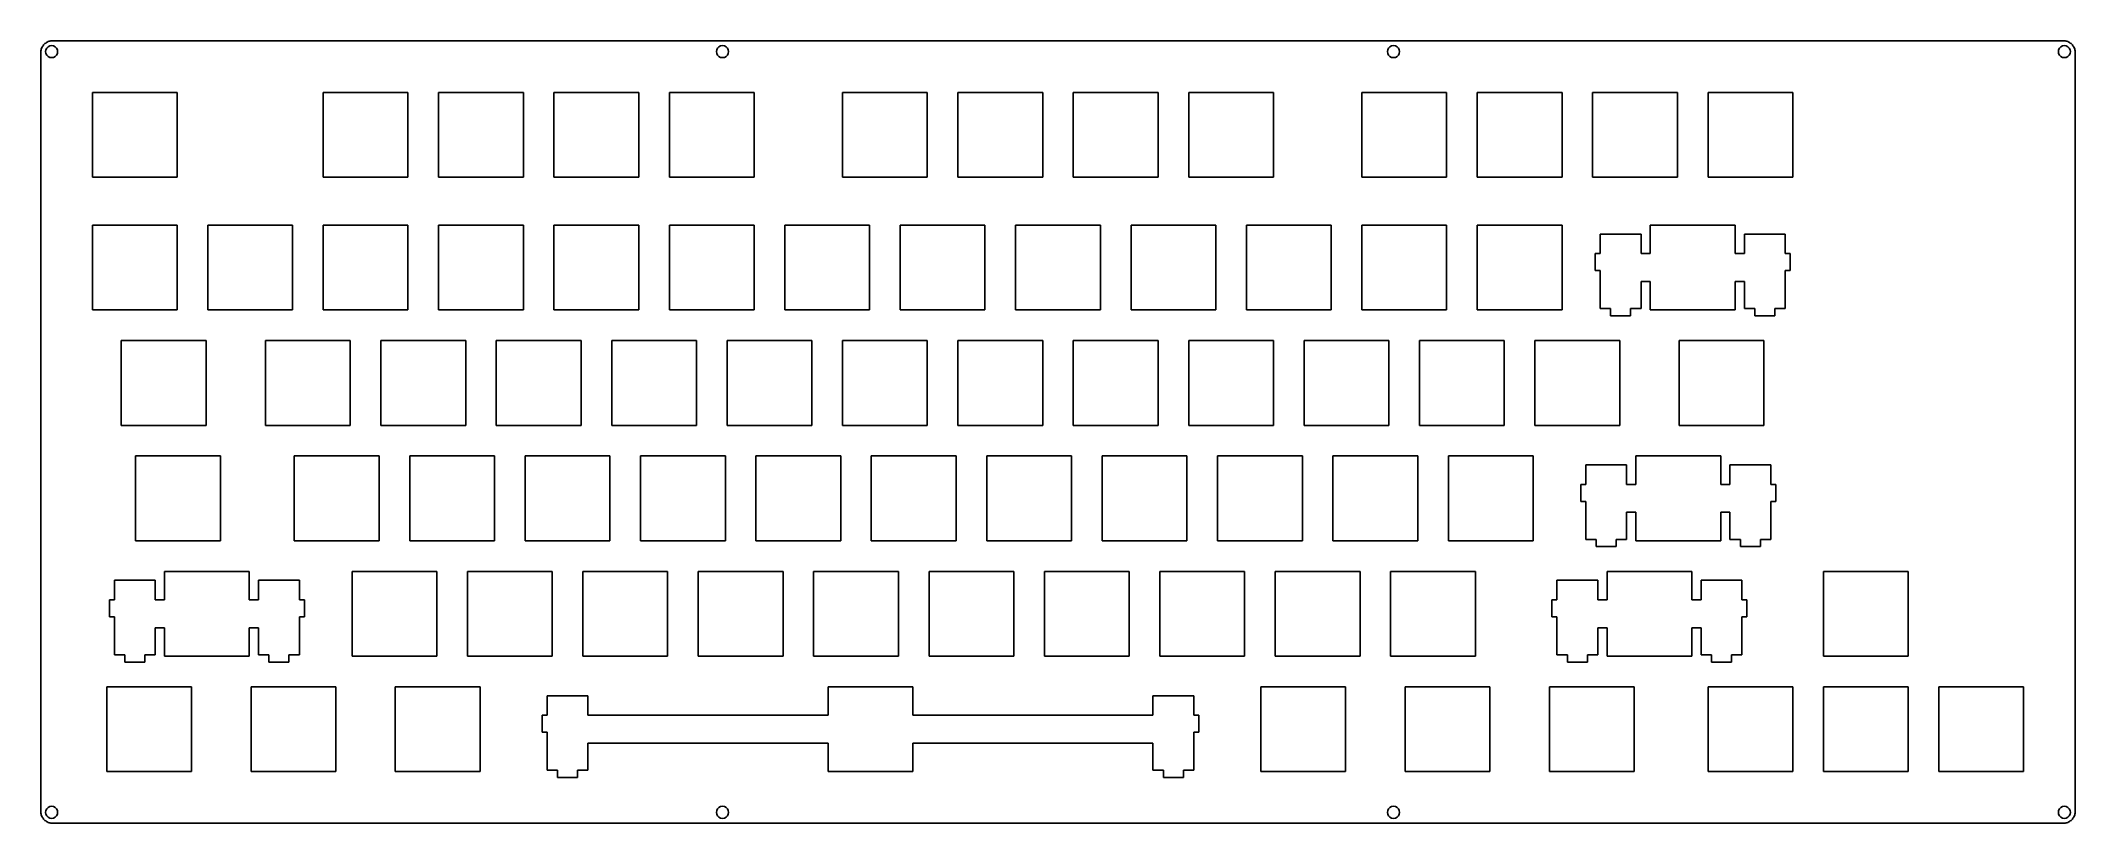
# Model space of a CAD drawing. Extents: x 0 to 336, y 0 to 129.
import ezdxf

# ---------------------------------------------------------------- set-up
doc = ezdxf.new("R2010")
doc.units = 0
doc.layers.get('0').update_dxf_attribs({"linetype": 'CONTINUOUS'})

msp = doc.modelspace()

# ---------------------------------------------------------------- linework, layer by layer
at = {"color": 0}
for p, q in [((0.101975, 127.531), (0.119889, 127.688)), ((0.119889, 127.688), (0.150206, 127.841)), ((0.150206, 127.841), (0.192925, 127.993)), ((0.192925, 127.993), (0.248047, 128.139)), ((0.248047, 128.139), (0.312815, 128.282)), ((0.312815, 128.282), (0.389985, 128.419)), ((0.389985, 128.419), (0.4768, 128.55)), ((0.4768, 128.55), (0.574643, 128.673)), ((0.574643, 128.673), (0.680752, 128.789)), ((0.680752, 128.789), (0.796505, 128.895)), ((0.796505, 128.895), (0.919152, 128.992)), ((0.943956, 127.883), (0.895724, 127.575)), ((0.919152, 128.992), (1.05006, 129.08)), ((1.0859, 128.162), (0.943956, 127.883)), ((1.05006, 129.08), (1.18787, 129.157)), ((1.30776, 128.384), (1.0859, 128.162)), ((1.18787, 129.157), (1.32981, 129.221)), ((1.58612, 128.525), (1.30776, 128.384)), ((1.32981, 129.221), (1.47588, 129.276)), ((1.47588, 129.276), (1.62884, 129.319)), ((1.8948, 128.574), (1.58612, 128.525)), ((1.62884, 129.319), (1.7818, 129.35)), ((1.7818, 129.35), (1.9389, 129.367)), ((2.20486, 128.525), (1.8948, 128.574)), ((1.9389, 129.367), (2.096, 129.374)), ((2.096, 129.374), (333.947, 129.374)), ((2.48185, 128.384), (2.20486, 128.525)), ((2.70509, 128.162), (2.48185, 128.384)), ((2.84703, 127.883), (2.70509, 128.162)), ((2.89526, 127.575), (2.84703, 127.883)), ((111.694, 127.883), (111.646, 127.575)), ((111.836, 128.162), (111.694, 127.883)), ((112.058, 128.384), (111.836, 128.162)), ((112.336, 128.525), (112.058, 128.384)), ((112.645, 128.574), (112.336, 128.525)), ((112.955, 128.525), (112.645, 128.574)), ((113.234, 128.384), (112.955, 128.525)), ((113.454, 128.162), (113.234, 128.384)), ((113.596, 127.883), (113.454, 128.162)), ((113.646, 127.575), (113.596, 127.883)), ((222.444, 127.883), (222.396, 127.575)), ((222.586, 128.162), (222.444, 127.883)), ((222.808, 128.384), (222.586, 128.162)), ((223.086, 128.525), (222.808, 128.384)), ((223.395, 128.574), (223.086, 128.525)), ((223.704, 128.525), (223.395, 128.574)), ((223.984, 128.384), (223.704, 128.525)), ((224.204, 128.162), (223.984, 128.384)), ((224.346, 127.883), (224.204, 128.162)), ((224.396, 127.575), (224.346, 127.883)), ((333.194, 127.883), (333.146, 127.575)), ((333.337, 128.162), (333.194, 127.883)), ((333.558, 128.384), (333.337, 128.162)), ((333.837, 128.525), (333.558, 128.384)), ((334.147, 128.574), (333.837, 128.525)), ((333.947, 129.374), (334.103, 129.367)), ((334.103, 129.367), (334.258, 129.35)), ((334.456, 128.525), (334.147, 128.574)), ((334.258, 129.35), (334.413, 129.319)), ((334.413, 129.319), (334.564, 129.276)), ((334.734, 128.384), (334.456, 128.525)), ((334.564, 129.276), (334.712, 129.221)), ((334.712, 129.221), (334.853, 129.157)), ((334.955, 128.162), (334.734, 128.384)), ((334.853, 129.157), (334.99, 129.08)), ((335.098, 127.883), (334.955, 128.162)), ((334.99, 129.08), (335.121, 128.992)), ((335.147, 127.575), (335.098, 127.883)), ((335.121, 128.992), (335.245, 128.895)), ((335.245, 128.895), (335.361, 128.789)), ((335.361, 128.789), (335.467, 128.673)), ((335.467, 128.673), (335.565, 128.55)), ((335.565, 128.55), (335.651, 128.419)), ((335.651, 128.419), (335.729, 128.282)), ((335.729, 128.282), (335.793, 128.139)), ((335.793, 128.139), (335.849, 127.993)), ((335.849, 127.993), (335.89, 127.841)), ((335.89, 127.841), (335.922, 127.688)), ((335.922, 127.688), (335.94, 127.531)), ((0.095085, 127.374), (0.101975, 127.531)), ((0.095085, 2.21589), (0.095085, 127.374)), ((0.895724, 127.575), (0.943956, 127.265)), ((0.943956, 127.265), (1.0859, 126.988)), ((1.0859, 126.988), (1.30776, 126.764)), ((1.30776, 126.764), (1.58612, 126.623)), ((1.58612, 126.623), (1.8948, 126.574)), ((1.8948, 126.574), (2.20486, 126.623)), ((2.20486, 126.623), (2.48185, 126.764)), ((2.48185, 126.764), (2.70509, 126.988)), ((2.70509, 126.988), (2.84703, 127.265)), ((2.84703, 127.265), (2.89526, 127.575)), ((111.646, 127.575), (111.694, 127.265)), ((111.694, 127.265), (111.836, 126.988)), ((111.836, 126.988), (112.058, 126.764)), ((112.058, 126.764), (112.336, 126.623)), ((112.336, 126.623), (112.645, 126.574)), ((112.645, 126.574), (112.955, 126.623)), ((112.955, 126.623), (113.234, 126.764)), ((113.234, 126.764), (113.454, 126.988)), ((113.454, 126.988), (113.596, 127.265)), ((113.596, 127.265), (113.646, 127.575)), ((222.396, 127.575), (222.444, 127.265)), ((222.444, 127.265), (222.586, 126.988)), ((222.586, 126.988), (222.808, 126.764)), ((222.808, 126.764), (223.086, 126.623)), ((223.086, 126.623), (223.395, 126.574)), ((223.395, 126.574), (223.704, 126.623)), ((223.704, 126.623), (223.984, 126.764)), ((223.984, 126.764), (224.204, 126.988)), ((224.204, 126.988), (224.346, 127.265)), ((224.346, 127.265), (224.396, 127.575)), ((333.146, 127.575), (333.194, 127.265)), ((333.194, 127.265), (333.337, 126.988)), ((333.337, 126.988), (333.558, 126.764)), ((333.558, 126.764), (333.837, 126.623)), ((333.837, 126.623), (334.147, 126.574)), ((334.147, 126.574), (334.456, 126.623)), ((334.456, 126.623), (334.734, 126.764)), ((334.734, 126.764), (334.955, 126.988)), ((334.955, 126.988), (335.098, 127.265)), ((335.098, 127.265), (335.147, 127.575)), ((335.94, 127.531), (335.946, 127.374)), ((335.946, 127.374), (335.946, 2.21589)), ((8.61963, 120.85), (22.6205, 120.85)), ((8.61963, 106.849), (8.61963, 120.85)), ((22.6205, 120.85), (22.6205, 106.849)), ((46.7212, 120.85), (60.7205, 120.85)), ((46.7212, 106.849), (46.7212, 120.85)), ((60.7205, 120.85), (60.7205, 106.849)), ((65.7712, 120.85), (79.7705, 120.85)), ((65.7712, 106.849), (65.7712, 120.85)), ((79.7705, 120.85), (79.7705, 106.849)), ((84.8212, 120.85), (98.8205, 120.85)), ((84.8212, 106.849), (84.8212, 120.85)), ((98.8205, 120.85), (98.8205, 106.849)), ((103.87, 120.85), (117.869, 120.85)), ((103.87, 106.849), (103.87, 120.85)), ((117.869, 120.85), (117.869, 106.849)), ((132.446, 120.85), (146.445, 120.85)), ((132.446, 106.849), (132.446, 120.85)), ((146.445, 120.85), (146.445, 106.849)), ((151.496, 120.85), (165.495, 120.85)), ((151.496, 106.849), (151.496, 120.85)), ((165.495, 120.85), (165.495, 106.849)), ((170.546, 120.85), (184.545, 120.85)), ((170.546, 106.849), (170.546, 120.85)), ((184.545, 120.85), (184.545, 106.849)), ((189.596, 120.85), (203.595, 120.85)), ((189.596, 106.849), (189.596, 120.85)), ((203.595, 120.85), (203.595, 106.849)), ((218.171, 120.85), (232.17, 120.85)), ((218.171, 106.849), (218.171, 120.85)), ((232.17, 120.85), (232.17, 106.849)), ((237.221, 120.85), (251.22, 120.85)), ((237.221, 106.849), (237.221, 120.85)), ((251.22, 120.85), (251.22, 106.849)), ((256.271, 120.85), (270.27, 120.85)), ((256.271, 106.849), (256.271, 120.85)), ((270.27, 120.85), (270.27, 106.849)), ((275.321, 120.85), (289.32, 120.85)), ((275.321, 106.849), (275.321, 120.85)), ((289.32, 120.85), (289.32, 106.849)), ((22.6205, 106.849), (8.61963, 106.849)), ((60.7205, 106.849), (46.7212, 106.849)), ((79.7705, 106.849), (65.7712, 106.849)), ((98.8205, 106.849), (84.8212, 106.849)), ((117.869, 106.849), (103.87, 106.849)), ((146.445, 106.849), (132.446, 106.849)), ((165.495, 106.849), (151.496, 106.849)), ((184.545, 106.849), (170.546, 106.849)), ((203.595, 106.849), (189.596, 106.849)), ((232.17, 106.849), (218.171, 106.849)), ((251.22, 106.849), (237.221, 106.849)), ((270.27, 106.849), (256.271, 106.849)), ((289.32, 106.849), (275.321, 106.849)), ((8.61963, 98.9418), (22.6205, 98.9418)), ((8.61963, 84.9422), (8.61963, 98.9418)), ((22.6205, 98.9418), (22.6205, 84.9422)), ((27.671, 98.9418), (41.6705, 98.9418)), ((27.671, 84.9422), (27.671, 98.9418)), ((41.6705, 98.9418), (41.6705, 84.9422)), ((46.7212, 98.9418), (60.7205, 98.9418)), ((46.7212, 84.9422), (46.7212, 98.9418)), ((60.7205, 98.9418), (60.7205, 84.9422)), ((65.7712, 98.9418), (79.7705, 98.9418)), ((65.7712, 84.9422), (65.7712, 98.9418)), ((79.7705, 98.9418), (79.7705, 84.9422)), ((84.8212, 98.9418), (98.8205, 98.9418)), ((84.8212, 84.9422), (84.8212, 98.9418)), ((98.8205, 98.9418), (98.8205, 84.9422)), ((103.87, 98.9418), (117.869, 98.9418)), ((103.87, 84.9422), (103.87, 98.9418)), ((117.869, 98.9418), (117.869, 84.9422)), ((122.92, 98.9418), (136.92, 98.9418)), ((122.92, 84.9422), (122.92, 98.9418)), ((136.92, 98.9418), (136.92, 84.9422)), ((141.971, 98.9418), (155.97, 98.9418)), ((141.971, 84.9422), (141.971, 98.9418)), ((155.97, 98.9418), (155.97, 84.9422)), ((161.021, 98.9418), (175.02, 98.9418)), ((161.021, 84.9422), (161.021, 98.9418)), ((175.02, 98.9418), (175.02, 84.9422)), ((180.071, 98.9418), (194.07, 98.9418)), ((180.071, 84.9422), (180.071, 98.9418)), ((194.07, 98.9418), (194.07, 84.9422)), ((199.121, 98.9418), (213.12, 98.9418)), ((199.121, 84.9422), (199.121, 98.9418)), ((213.12, 98.9418), (213.12, 84.9422)), ((218.171, 98.9418), (232.17, 98.9418)), ((218.171, 84.9422), (218.171, 98.9418)), ((232.17, 98.9418), (232.17, 84.9422)), ((237.221, 98.9418), (251.22, 98.9418)), ((237.221, 84.9422), (237.221, 98.9418)), ((251.22, 98.9418), (251.22, 84.9422)), ((264.27, 97.4714), (257.521, 97.4714)), ((257.521, 97.4714), (257.521, 94.2414)), ((264.27, 94.2414), (264.27, 97.4714)), ((265.796, 98.9418), (265.796, 94.2414)), ((279.795, 98.9418), (265.796, 98.9418)), ((279.795, 94.2414), (279.795, 98.9418)), ((288.071, 97.4714), (281.321, 97.4714)), ((281.321, 97.4714), (281.321, 94.2414)), ((288.071, 94.2414), (288.071, 97.4714)), ((257.521, 94.2414), (256.696, 94.2414)), ((256.696, 94.2414), (256.696, 91.4425)), ((265.796, 94.2414), (264.27, 94.2414)), ((281.321, 94.2414), (279.795, 94.2414)), ((288.896, 94.2414), (288.071, 94.2414)), ((288.896, 91.4425), (288.896, 94.2414)), ((256.696, 91.4425), (257.521, 91.4425)), ((257.521, 91.4425), (257.521, 85.1726)), ((288.071, 85.1726), (288.071, 91.4425)), ((288.071, 91.4425), (288.896, 91.4425)), ((264.27, 85.1726), (264.27, 89.6415)), ((264.27, 89.6415), (265.796, 89.6415)), ((265.796, 89.6415), (265.796, 84.9422)), ((279.795, 84.9422), (279.795, 89.6415)), ((279.795, 89.6415), (281.321, 89.6415)), ((281.321, 89.6415), (281.321, 85.1726)), ((22.6205, 84.9422), (8.61963, 84.9422)), ((41.6705, 84.9422), (27.671, 84.9422)), ((60.7205, 84.9422), (46.7212, 84.9422)), ((79.7705, 84.9422), (65.7712, 84.9422)), ((98.8205, 84.9422), (84.8212, 84.9422)), ((117.869, 84.9422), (103.87, 84.9422)), ((136.92, 84.9422), (122.92, 84.9422)), ((155.97, 84.9422), (141.971, 84.9422)), ((175.02, 84.9422), (161.021, 84.9422)), ((194.07, 84.9422), (180.071, 84.9422)), ((213.12, 84.9422), (199.121, 84.9422)), ((232.17, 84.9422), (218.171, 84.9422)), ((251.22, 84.9422), (237.221, 84.9422)), ((257.521, 85.1726), (259.245, 85.1726)), ((259.245, 85.1726), (259.245, 83.972)), ((259.245, 83.972), (262.545, 83.972)), ((262.545, 83.972), (262.545, 85.1726)), ((262.545, 85.1726), (264.27, 85.1726)), ((265.796, 84.9422), (279.795, 84.9422)), ((281.321, 85.1726), (283.045, 85.1726)), ((283.045, 85.1726), (283.045, 83.972)), ((283.045, 83.972), (286.345, 83.972)), ((286.345, 83.972), (286.345, 85.1726)), ((286.345, 85.1726), (288.071, 85.1726)), ((13.3821, 79.8918), (27.383, 79.8918)), ((13.3821, 65.8922), (13.3821, 79.8918)), ((27.383, 79.8918), (27.383, 65.8922)), ((37.1962, 79.8918), (51.1955, 79.8918)), ((37.1962, 65.8922), (37.1962, 79.8918)), ((51.1955, 79.8918), (51.1955, 65.8922)), ((56.2462, 79.8918), (70.2455, 79.8918)), ((56.2462, 65.8922), (56.2462, 79.8918)), ((70.2455, 79.8918), (70.2455, 65.8922)), ((75.2962, 79.8918), (89.2955, 79.8918)), ((75.2962, 65.8922), (75.2962, 79.8918)), ((89.2955, 79.8918), (89.2955, 65.8922)), ((94.3462, 79.8918), (108.345, 79.8918)), ((94.3462, 65.8922), (94.3462, 79.8918)), ((108.345, 79.8918), (108.345, 65.8922)), ((113.396, 79.8918), (127.395, 79.8918)), ((113.396, 65.8922), (113.396, 79.8918)), ((127.395, 79.8918), (127.395, 65.8922)), ((132.446, 79.8918), (146.445, 79.8918)), ((132.446, 65.8922), (132.446, 79.8918)), ((146.445, 79.8918), (146.445, 65.8922)), ((151.496, 79.8918), (165.495, 79.8918)), ((151.496, 65.8922), (151.496, 79.8918)), ((165.495, 79.8918), (165.495, 65.8922)), ((170.546, 79.8918), (184.545, 79.8918)), ((170.546, 65.8922), (170.546, 79.8918)), ((184.545, 79.8918), (184.545, 65.8922)), ((189.596, 79.8918), (203.595, 79.8918)), ((189.596, 65.8922), (189.596, 79.8918)), ((203.595, 79.8918), (203.595, 65.8922)), ((208.646, 79.8918), (222.645, 79.8918)), ((208.646, 65.8922), (208.646, 79.8918)), ((222.645, 79.8918), (222.645, 65.8922)), ((227.696, 79.8918), (241.695, 79.8918)), ((227.696, 65.8922), (227.696, 79.8918)), ((241.695, 79.8918), (241.695, 65.8922)), ((246.746, 79.8918), (260.745, 79.8918)), ((246.746, 65.8922), (246.746, 79.8918)), ((260.745, 79.8918), (260.745, 65.8922)), ((270.557, 79.8918), (284.558, 79.8918)), ((270.557, 65.8922), (270.557, 79.8918)), ((284.558, 79.8918), (284.558, 65.8922)), ((27.383, 65.8922), (13.3821, 65.8922)), ((51.1955, 65.8922), (37.1962, 65.8922)), ((70.2455, 65.8922), (56.2462, 65.8922)), ((89.2955, 65.8922), (75.2962, 65.8922)), ((108.345, 65.8922), (94.3462, 65.8922)), ((127.395, 65.8922), (113.396, 65.8922)), ((146.445, 65.8922), (132.446, 65.8922)), ((165.495, 65.8922), (151.496, 65.8922)), ((184.545, 65.8922), (170.546, 65.8922)), ((203.595, 65.8922), (189.596, 65.8922)), ((222.645, 65.8922), (208.646, 65.8922)), ((241.695, 65.8922), (227.696, 65.8922)), ((260.745, 65.8922), (246.746, 65.8922)), ((284.558, 65.8922), (270.557, 65.8922)), ((15.7634, 60.8418), (29.7629, 60.8418)), ((15.7634, 46.8422), (15.7634, 60.8418)), ((29.7629, 60.8418), (29.7629, 46.8422)), ((41.9573, 60.8418), (55.958, 60.8418)), ((41.9573, 46.8422), (41.9573, 60.8418)), ((55.958, 60.8418), (55.958, 46.8422)), ((61.0073, 60.8418), (75.008, 60.8418)), ((61.0073, 46.8422), (61.0073, 60.8418)), ((75.008, 60.8418), (75.008, 46.8422)), ((80.0573, 60.8418), (94.058, 60.8418)), ((80.0573, 46.8422), (80.0573, 60.8418)), ((94.058, 60.8418), (94.058, 46.8422)), ((99.1073, 60.8418), (113.108, 60.8418)), ((99.1073, 46.8422), (99.1073, 60.8418)), ((113.108, 60.8418), (113.108, 46.8422)), ((118.157, 60.8418), (132.158, 60.8418)), ((118.157, 46.8422), (118.157, 60.8418)), ((132.158, 60.8418), (132.158, 46.8422)), ((137.207, 60.8418), (151.208, 60.8418)), ((137.207, 46.8422), (137.207, 60.8418)), ((151.208, 60.8418), (151.208, 46.8422)), ((156.257, 60.8418), (170.258, 60.8418)), ((156.257, 46.8422), (156.257, 60.8418)), ((170.258, 60.8418), (170.258, 46.8422)), ((175.307, 60.8418), (189.308, 60.8418)), ((175.307, 46.8422), (175.307, 60.8418)), ((189.308, 60.8418), (189.308, 46.8422)), ((194.357, 60.8418), (208.358, 60.8418)), ((194.357, 46.8422), (194.357, 60.8418)), ((208.358, 60.8418), (208.358, 46.8422)), ((213.407, 60.8418), (227.408, 60.8418)), ((213.407, 46.8422), (213.407, 60.8418)), ((227.408, 60.8418), (227.408, 46.8422)), ((232.457, 60.8418), (246.458, 60.8418)), ((232.457, 46.8422), (232.457, 60.8418)), ((246.458, 60.8418), (246.458, 46.8422)), ((263.414, 60.8418), (263.414, 56.1414)), ((277.413, 60.8418), (263.414, 60.8418)), ((277.413, 56.1414), (277.413, 60.8418)), ((261.888, 59.3714), (255.138, 59.3714)), ((255.138, 59.3714), (255.138, 56.1414)), ((261.888, 56.1414), (261.888, 59.3714)), ((285.688, 59.3714), (278.938, 59.3714)), ((278.938, 59.3714), (278.938, 56.1414)), ((285.688, 56.1414), (285.688, 59.3714)), ((255.138, 56.1414), (254.313, 56.1414)), ((254.313, 56.1414), (254.313, 53.3425)), ((263.414, 56.1414), (261.888, 56.1414)), ((278.938, 56.1414), (277.413, 56.1414)), ((286.513, 56.1414), (285.688, 56.1414)), ((286.513, 53.3425), (286.513, 56.1414)), ((254.313, 53.3425), (255.138, 53.3425)), ((255.138, 53.3425), (255.138, 47.0726)), ((261.888, 47.0726), (261.888, 51.5415)), ((261.888, 51.5415), (263.414, 51.5415)), ((263.414, 51.5415), (263.414, 46.8422)), ((277.413, 46.8422), (277.413, 51.5415)), ((277.413, 51.5415), (278.938, 51.5415)), ((278.938, 51.5415), (278.938, 47.0726)), ((285.688, 47.0726), (285.688, 53.3425)), ((285.688, 53.3425), (286.513, 53.3425)), ((255.138, 47.0726), (256.862, 47.0726)), ((256.862, 47.0726), (256.862, 45.872)), ((260.164, 45.872), (260.164, 47.0726)), ((260.164, 47.0726), (261.888, 47.0726)), ((278.938, 47.0726), (280.664, 47.0726)), ((280.664, 47.0726), (280.664, 45.872)), ((283.964, 45.872), (283.964, 47.0726)), ((283.964, 47.0726), (285.688, 47.0726)), ((29.7629, 46.8422), (15.7634, 46.8422)), ((55.958, 46.8422), (41.9573, 46.8422)), ((75.008, 46.8422), (61.0073, 46.8422)), ((94.058, 46.8422), (80.0573, 46.8422)), ((113.108, 46.8422), (99.1073, 46.8422)), ((132.158, 46.8422), (118.157, 46.8422)), ((151.208, 46.8422), (137.207, 46.8422)), ((170.258, 46.8422), (156.257, 46.8422)), ((189.308, 46.8422), (175.307, 46.8422)), ((208.358, 46.8422), (194.357, 46.8422)), ((227.408, 46.8422), (213.407, 46.8422)), ((246.458, 46.8422), (232.457, 46.8422)), ((256.862, 45.872), (260.164, 45.872)), ((263.414, 46.8422), (277.413, 46.8422)), ((280.664, 45.872), (283.964, 45.872)), ((19.0018, 40.3214), (12.2521, 40.3214)), ((12.2521, 40.3214), (12.2521, 37.0914)), ((19.0018, 37.0914), (19.0018, 40.3214)), ((20.5259, 41.7918), (20.5259, 37.0914)), ((34.5267, 41.7918), (20.5259, 41.7918)), ((34.5267, 37.0914), (34.5267, 41.7918)), ((42.8018, 40.3214), (36.0507, 40.3214)), ((36.0507, 40.3214), (36.0507, 37.0914)), ((42.8018, 37.0914), (42.8018, 40.3214)), ((51.4823, 41.7918), (65.483, 41.7918)), ((51.4823, 27.7923), (51.4823, 41.7918)), ((65.483, 41.7918), (65.483, 27.7923)), ((70.5323, 41.7918), (84.533, 41.7918)), ((70.5323, 27.7923), (70.5323, 41.7918)), ((84.533, 41.7918), (84.533, 27.7923)), ((89.5823, 41.7918), (103.583, 41.7918)), ((89.5823, 27.7923), (89.5823, 41.7918)), ((103.583, 41.7918), (103.583, 27.7923)), ((108.632, 41.7918), (122.633, 41.7918)), ((108.632, 27.7923), (108.632, 41.7918)), ((122.633, 41.7918), (122.633, 27.7923)), ((127.682, 41.7918), (141.683, 41.7918)), ((127.682, 27.7923), (127.682, 41.7918)), ((141.683, 41.7918), (141.683, 27.7923)), ((146.732, 41.7918), (160.733, 41.7918)), ((146.732, 27.7923), (146.732, 41.7918)), ((160.733, 41.7918), (160.733, 27.7923)), ((165.782, 41.7918), (179.783, 41.7918)), ((165.782, 27.7923), (165.782, 41.7918)), ((179.783, 41.7918), (179.783, 27.7923)), ((184.832, 41.7918), (198.833, 41.7918)), ((184.832, 27.7923), (184.832, 41.7918)), ((198.833, 41.7918), (198.833, 27.7923)), ((203.882, 41.7918), (217.883, 41.7918)), ((203.882, 27.7923), (203.882, 41.7918)), ((217.883, 41.7918), (217.883, 27.7923)), ((222.932, 41.7918), (236.933, 41.7918)), ((222.932, 27.7923), (222.932, 41.7918)), ((236.933, 41.7918), (236.933, 27.7923)), ((257.127, 40.3214), (250.377, 40.3214)), ((250.377, 40.3214), (250.377, 37.0914)), ((257.127, 37.0914), (257.127, 40.3214)), ((258.651, 41.7918), (258.651, 37.0914)), ((272.652, 41.7918), (258.651, 41.7918)), ((272.652, 37.0914), (272.652, 41.7918)), ((280.927, 40.3214), (274.176, 40.3214)), ((274.176, 40.3214), (274.176, 37.0914)), ((280.927, 37.0914), (280.927, 40.3214)), ((294.371, 41.7918), (308.37, 41.7918)), ((294.371, 27.7923), (294.371, 41.7918)), ((308.37, 41.7918), (308.37, 27.7923)), ((12.2521, 37.0914), (11.4267, 37.0914)), ((11.4267, 37.0914), (11.4267, 34.2925)), ((20.5259, 37.0914), (19.0018, 37.0914)), ((36.0507, 37.0914), (34.5267, 37.0914)), ((43.6259, 37.0914), (42.8018, 37.0914)), ((43.6259, 34.2925), (43.6259, 37.0914)), ((250.377, 37.0914), (249.552, 37.0914)), ((249.552, 37.0914), (249.552, 34.2925)), ((258.651, 37.0914), (257.127, 37.0914)), ((274.176, 37.0914), (272.652, 37.0914)), ((281.751, 37.0914), (280.927, 37.0914)), ((281.751, 34.2925), (281.751, 37.0914)), ((11.4267, 34.2925), (12.2521, 34.2925)), ((12.2521, 34.2925), (12.2521, 28.0224)), ((42.8018, 28.0224), (42.8018, 34.2925)), ((42.8018, 34.2925), (43.6259, 34.2925)), ((249.552, 34.2925), (250.377, 34.2925)), ((250.377, 34.2925), (250.377, 28.0224)), ((280.927, 28.0224), (280.927, 34.2925)), ((280.927, 34.2925), (281.751, 34.2925)), ((19.0018, 28.0224), (19.0018, 32.4914)), ((19.0018, 32.4914), (20.5259, 32.4914)), ((20.5259, 32.4914), (20.5259, 27.7923)), ((34.5267, 27.7923), (34.5267, 32.4914)), ((34.5267, 32.4914), (36.0507, 32.4914)), ((36.0507, 32.4914), (36.0507, 28.0224)), ((257.127, 28.0224), (257.127, 32.4914)), ((257.127, 32.4914), (258.651, 32.4914)), ((258.651, 32.4914), (258.651, 27.7923)), ((272.652, 27.7923), (272.652, 32.4914)), ((272.652, 32.4914), (274.176, 32.4914)), ((274.176, 32.4914), (274.176, 28.0224)), ((12.2521, 28.0224), (13.9761, 28.0224)), ((13.9761, 28.0224), (13.9761, 26.8222)), ((17.2765, 26.8222), (17.2765, 28.0224)), ((17.2765, 28.0224), (19.0018, 28.0224)), ((20.5259, 27.7923), (34.5267, 27.7923)), ((36.0507, 28.0224), (37.7762, 28.0224)), ((37.7762, 28.0224), (37.7762, 26.8222)), ((41.0767, 26.8222), (41.0767, 28.0224)), ((41.0767, 28.0224), (42.8018, 28.0224)), ((65.483, 27.7923), (51.4823, 27.7923)), ((84.533, 27.7923), (70.5323, 27.7923)), ((103.583, 27.7923), (89.5823, 27.7923)), ((122.633, 27.7923), (108.632, 27.7923)), ((141.683, 27.7923), (127.682, 27.7923)), ((160.733, 27.7923), (146.732, 27.7923)), ((179.783, 27.7923), (165.782, 27.7923)), ((198.833, 27.7923), (184.832, 27.7923)), ((217.883, 27.7923), (203.882, 27.7923)), ((236.933, 27.7923), (222.932, 27.7923)), ((250.377, 28.0224), (252.101, 28.0224)), ((252.101, 28.0224), (252.101, 26.8222)), ((255.4, 26.8222), (255.4, 28.0224)), ((255.4, 28.0224), (257.127, 28.0224)), ((258.651, 27.7923), (272.652, 27.7923)), ((274.176, 28.0224), (275.901, 28.0224)), ((275.901, 28.0224), (275.901, 26.8222)), ((279.202, 26.8222), (279.202, 28.0224)), ((279.202, 28.0224), (280.927, 28.0224)), ((308.37, 27.7923), (294.371, 27.7923)), ((13.9761, 26.8222), (17.2765, 26.8222)), ((37.7762, 26.8222), (41.0767, 26.8222)), ((252.101, 26.8222), (255.4, 26.8222)), ((275.901, 26.8222), (279.202, 26.8222)), ((11.0009, 22.7417), (25.0017, 22.7417)), ((11.0009, 8.74229), (11.0009, 22.7417)), ((25.0017, 22.7417), (25.0017, 8.74229)), ((34.8134, 22.7417), (48.8128, 22.7417)), ((34.8134, 8.74229), (34.8134, 22.7417)), ((48.8128, 22.7417), (48.8128, 8.74229)), ((58.626, 22.7417), (72.6267, 22.7417)), ((58.626, 8.74229), (58.626, 22.7417)), ((72.6267, 22.7417), (72.6267, 8.74229)), ((90.4378, 21.2714), (83.6884, 21.2714)), ((83.6884, 21.2714), (83.6884, 18.0413)), ((90.4378, 18.0413), (90.4378, 21.2714)), ((130.064, 22.7417), (130.064, 18.0413)), ((144.063, 22.7417), (130.064, 22.7417)), ((144.063, 18.0413), (144.063, 22.7417)), ((190.438, 21.2714), (183.688, 21.2714)), ((183.688, 21.2714), (183.688, 18.0413)), ((190.438, 18.0413), (190.438, 21.2714)), ((201.501, 22.7417), (215.502, 22.7417)), ((201.501, 8.74229), (201.501, 22.7417)), ((215.502, 22.7417), (215.502, 8.74229)), ((225.314, 22.7417), (239.313, 22.7417)), ((225.314, 8.74229), (225.314, 22.7417)), ((239.313, 22.7417), (239.313, 8.74229)), ((249.126, 22.7417), (263.127, 22.7417)), ((249.126, 8.74229), (249.126, 22.7417)), ((263.127, 22.7417), (263.127, 8.74229)), ((275.321, 22.7417), (289.32, 22.7417)), ((275.321, 8.74229), (275.321, 22.7417)), ((289.32, 22.7417), (289.32, 8.74229)), ((294.371, 22.7417), (308.37, 22.7417)), ((294.371, 8.74229), (294.371, 22.7417)), ((308.37, 22.7417), (308.37, 8.74229)), ((313.421, 22.7417), (327.42, 22.7417)), ((313.421, 8.74229), (313.421, 22.7417)), ((327.42, 22.7417), (327.42, 8.74229)), ((83.6884, 18.0413), (82.8629, 18.0413)), ((82.8629, 18.0413), (82.8629, 15.2425)), ((130.064, 18.0413), (90.4378, 18.0413)), ((183.688, 18.0413), (144.063, 18.0413)), ((191.263, 18.0413), (190.438, 18.0413)), ((191.263, 15.2425), (191.263, 18.0413)), ((82.8629, 15.2425), (83.6884, 15.2425)), ((83.6884, 15.2425), (83.6884, 8.97241)), ((90.4378, 8.97241), (90.4378, 13.4414)), ((90.4378, 13.4414), (130.064, 13.4414)), ((130.064, 13.4414), (130.064, 8.74229)), ((144.063, 8.74229), (144.063, 13.4414)), ((144.063, 13.4414), (183.688, 13.4414)), ((183.688, 13.4414), (183.688, 8.97241)), ((190.438, 8.97241), (190.438, 15.2425)), ((190.438, 15.2425), (191.263, 15.2425)), ((25.0017, 8.74229), (11.0009, 8.74229)), ((48.8128, 8.74229), (34.8134, 8.74229)), ((72.6267, 8.74229), (58.626, 8.74229)), ((83.6884, 8.97241), (85.4135, 8.97241)), ((85.4135, 8.97241), (85.4135, 7.77215)), ((85.4135, 7.77215), (88.7141, 7.77215)), ((88.7141, 7.77215), (88.7141, 8.97241)), ((88.7141, 8.97241), (90.4378, 8.97241)), ((130.064, 8.74229), (144.063, 8.74229)), ((183.688, 8.97241), (185.414, 8.97241)), ((185.414, 8.97241), (185.414, 7.77215)), ((185.414, 7.77215), (188.714, 7.77215)), ((188.714, 7.77215), (188.714, 8.97241)), ((188.714, 8.97241), (190.438, 8.97241)), ((215.502, 8.74229), (201.501, 8.74229)), ((239.313, 8.74229), (225.314, 8.74229)), ((263.127, 8.74229), (249.126, 8.74229)), ((289.32, 8.74229), (275.321, 8.74229)), ((308.37, 8.74229), (294.371, 8.74229)), ((327.42, 8.74229), (313.421, 8.74229)), ((0.101975, 2.05879), (0.095085, 2.21589)), ((0.119889, 1.90307), (0.101975, 2.05879)), ((0.150206, 1.74873), (0.119889, 1.90307)), ((0.192925, 1.59852), (0.150206, 1.74873)), ((0.248047, 1.45107), (0.192925, 1.59852)), ((0.312815, 1.30776), (0.248047, 1.45107)), ((0.389985, 1.17133), (0.312815, 1.30776)), ((0.4768, 1.04042), (0.389985, 1.17133)), ((0.574643, 0.916397), (0.4768, 1.04042)), ((0.680752, 0.802019), (0.574643, 0.916397)), ((0.796505, 0.694531), (0.680752, 0.802019)), ((0.919152, 0.598068), (0.796505, 0.694531)), ((0.943956, 2.32475), (0.895724, 2.01607)), ((0.895724, 2.01607), (0.943956, 1.70739)), ((1.05006, 0.511253), (0.919152, 0.598068)), ((1.0859, 2.60449), (0.943956, 2.32475)), ((0.943956, 1.70739), (1.0859, 1.42765)), ((1.18787, 0.434082), (1.05006, 0.511253)), ((1.30776, 2.82498), (1.0859, 2.60449)), ((1.0859, 1.42765), (1.30776, 1.20716)), ((1.32981, 0.367937), (1.18787, 0.434082)), ((1.58612, 2.96692), (1.30776, 2.82498)), ((1.30776, 1.20716), (1.58612, 1.06522)), ((1.47588, 0.314193), (1.32981, 0.367937)), ((1.62884, 0.271473), (1.47588, 0.314193)), ((1.8948, 3.01653), (1.58612, 2.96692)), ((1.58612, 1.06522), (1.8948, 1.01562)), ((1.7818, 0.241157), (1.62884, 0.271473)), ((1.9389, 0.221864), (1.7818, 0.241157)), ((2.20486, 2.96692), (1.8948, 3.01653)), ((1.8948, 1.01562), (2.20486, 1.06522)), ((2.096, 0.216352), (1.9389, 0.221864)), ((333.945, 0.216352), (2.096, 0.216352)), ((2.48185, 2.82498), (2.20486, 2.96692)), ((2.20486, 1.06522), (2.48185, 1.20716)), ((2.70509, 2.60449), (2.48185, 2.82498)), ((2.48185, 1.20716), (2.70509, 1.42765)), ((2.84703, 2.32475), (2.70509, 2.60449)), ((2.70509, 1.42765), (2.84703, 1.70739)), ((2.89526, 2.01607), (2.84703, 2.32475)), ((2.84703, 1.70739), (2.89526, 2.01607)), ((111.694, 2.32475), (111.646, 2.01607)), ((111.646, 2.01607), (111.694, 1.70739)), ((111.836, 2.60449), (111.694, 2.32475)), ((111.694, 1.70739), (111.836, 1.42765)), ((112.058, 2.82498), (111.836, 2.60449)), ((111.836, 1.42765), (112.058, 1.20716)), ((112.336, 2.96692), (112.058, 2.82498)), ((112.058, 1.20716), (112.336, 1.06522)), ((112.645, 3.01653), (112.336, 2.96692)), ((112.336, 1.06522), (112.645, 1.01562)), ((112.955, 2.96692), (112.645, 3.01653)), ((112.645, 1.01562), (112.955, 1.06522)), ((113.234, 2.82498), (112.955, 2.96692)), ((112.955, 1.06522), (113.234, 1.20716)), ((113.454, 2.60449), (113.234, 2.82498)), ((113.234, 1.20716), (113.454, 1.42765)), ((113.596, 2.32475), (113.454, 2.60449)), ((113.454, 1.42765), (113.596, 1.70739)), ((113.646, 2.01607), (113.596, 2.32475)), ((113.596, 1.70739), (113.646, 2.01607)), ((222.444, 2.32475), (222.396, 2.01607)), ((222.396, 2.01607), (222.444, 1.70739)), ((222.586, 2.60449), (222.444, 2.32475)), ((222.444, 1.70739), (222.586, 1.42765)), ((222.808, 2.82498), (222.586, 2.60449)), ((222.586, 1.42765), (222.808, 1.20716)), ((223.086, 2.96692), (222.808, 2.82498)), ((222.808, 1.20716), (223.086, 1.06522)), ((223.395, 3.01653), (223.086, 2.96692)), ((223.086, 1.06522), (223.395, 1.01562)), ((223.704, 2.96692), (223.395, 3.01653)), ((223.395, 1.01562), (223.704, 1.06522)), ((223.984, 2.82498), (223.704, 2.96692)), ((223.704, 1.06522), (223.984, 1.20716)), ((224.204, 2.60449), (223.984, 2.82498)), ((223.984, 1.20716), (224.204, 1.42765)), ((224.346, 2.32475), (224.204, 2.60449)), ((224.204, 1.42765), (224.346, 1.70739)), ((224.396, 2.01607), (224.346, 2.32475)), ((224.346, 1.70739), (224.396, 2.01607)), ((333.194, 2.32475), (333.146, 2.01607)), ((333.146, 2.01607), (333.194, 1.70739)), ((333.337, 2.60449), (333.194, 2.32475)), ((333.194, 1.70739), (333.337, 1.42765)), ((333.558, 2.82498), (333.337, 2.60449)), ((333.337, 1.42765), (333.558, 1.20716)), ((333.837, 2.96692), (333.558, 2.82498)), ((333.558, 1.20716), (333.837, 1.06522)), ((334.147, 3.01653), (333.837, 2.96692)), ((333.837, 1.06522), (334.147, 1.01562)), ((334.103, 0.221864), (333.945, 0.216352)), ((334.258, 0.241157), (334.103, 0.221864)), ((334.456, 2.96692), (334.147, 3.01653)), ((334.147, 1.01562), (334.456, 1.06522)), ((334.413, 0.271473), (334.258, 0.241157)), ((334.564, 0.314193), (334.413, 0.271473)), ((334.734, 2.82498), (334.456, 2.96692)), ((334.456, 1.06522), (334.734, 1.20716)), ((334.712, 0.367937), (334.564, 0.314193)), ((334.853, 0.434082), (334.712, 0.367937)), ((334.955, 2.60449), (334.734, 2.82498)), ((334.734, 1.20716), (334.955, 1.42765)), ((334.99, 0.511253), (334.853, 0.434082)), ((335.098, 2.32475), (334.955, 2.60449)), ((334.955, 1.42765), (335.098, 1.70739)), ((335.121, 0.598068), (334.99, 0.511253)), ((335.147, 2.01607), (335.098, 2.32475)), ((335.098, 1.70739), (335.147, 2.01607)), ((335.245, 0.694531), (335.121, 0.598068)), ((335.361, 0.802019), (335.245, 0.694531)), ((335.467, 0.916397), (335.361, 0.802019)), ((335.565, 1.04042), (335.467, 0.916397)), ((335.651, 1.17133), (335.565, 1.04042)), ((335.729, 1.30776), (335.651, 1.17133)), ((335.793, 1.45107), (335.729, 1.30776)), ((335.849, 1.59852), (335.793, 1.45107)), ((335.89, 1.74873), (335.849, 1.59852)), ((335.922, 1.90307), (335.89, 1.74873)), ((335.94, 2.05879), (335.922, 1.90307)), ((335.946, 2.21589), (335.94, 2.05879))]:
    msp.add_line(p, q, dxfattribs=at)

doc.saveas('drawing.dxf')
